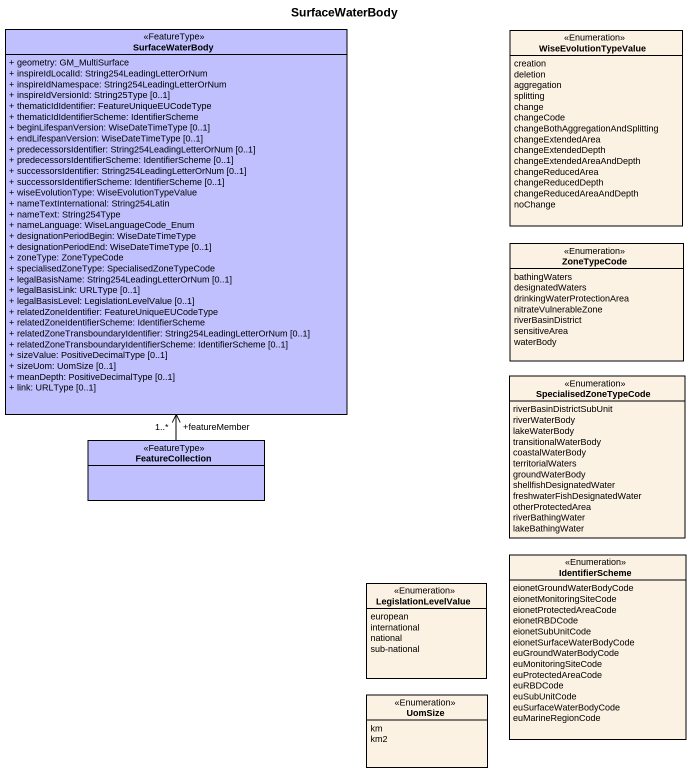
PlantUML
@startuml
title SurfaceWaterBody
hide circle
hide empty members
skinparam classAttributeIconSize 0
class SurfaceWaterBody <<FeatureType>> #C0C0FF {
  + geometry: GM_MultiSurface
  + inspireIdLocalId: String254LeadingLetterOrNum
  + inspireIdNamespace: String254LeadingLetterOrNum
  + inspireIdVersionId: String25Type [0..1]
  + thematicIdIdentifier: FeatureUniqueEUCodeType
  + thematicIdIdentifierScheme: IdentifierScheme
  + beginLifespanVersion: WiseDateTimeType [0..1]
  + endLifespanVersion: WiseDateTimeType [0..1]
  + predecessorsIdentifier: String254LeadingLetterOrNum [0..1]
  + predecessorsIdentifierScheme: IdentifierScheme [0..1]
  + successorsIdentifier: String254LeadingLetterOrNum [0..1]
  + successorsIdentifierScheme: IdentifierScheme [0..1]
  + wiseEvolutionType: WiseEvolutionTypeValue
  + nameTextInternational: String254Latin
  + nameText: String254Type
  + nameLanguage: WiseLanguageCode_Enum
  + designationPeriodBegin: WiseDateTimeType
  + designationPeriodEnd: WiseDateTimeType [0..1]
  + zoneType: ZoneTypeCode
  + specialisedZoneType: SpecialisedZoneTypeCode
  + legalBasisName: String254LeadingLetterOrNum [0..1]
  + legalBasisLink: URLType [0..1]
  + legalBasisLevel: LegislationLevelValue [0..1]
  + relatedZoneIdentifier: FeatureUniqueEUCodeType
  + relatedZoneIdentifierScheme: IdentifierScheme
  + relatedZoneTransboundaryIdentifier: String254LeadingLetterOrNum [0..1]
  + relatedZoneTransboundaryIdentifierScheme: IdentifierScheme [0..1]
  + sizeValue: PositiveDecimalType [0..1]
  + sizeUom: UomSize [0..1]
  + meanDepth: PositiveDecimalType [0..1]
  + link: URLType [0..1]
}
enum WiseEvolutionTypeValue <<Enumeration>> #FCF2E3 {
  creation
  deletion
  aggregation
  splitting
  change
  changeCode
  changeBothAggregationAndSplitting
  changeExtendedArea
  changeExtendedDepth
  changeExtendedAreaAndDepth
  changeReducedArea
  changeReducedDepth
  changeReducedAreaAndDepth
  noChange
}
enum ZoneTypeCode <<Enumeration>> #FCF2E3 {
  bathingWaters
  designatedWaters
  drinkingWaterProtectionArea
  nitrateVulnerableZone
  riverBasinDistrict
  sensitiveArea
  waterBody
}
enum SpecialisedZoneTypeCode <<Enumeration>> #FCF2E3 {
  riverBasinDistrictSubUnit
  riverWaterBody
  lakeWaterBody
  transitionalWaterBody
  coastalWaterBody
  territorialWaters
  groundWaterBody
  shellfishDesignatedWater
  freshwaterFishDesignatedWater
  otherProtectedArea
  riverBathingWater
  lakeBathingWater
}
class FeatureCollection <<FeatureType>> #C0C0FF
enum LegislationLevelValue <<Enumeration>> #FCF2E3 {
  european
  international
  national
  sub-national
}
enum IdentifierScheme <<Enumeration>> #FCF2E3 {
  eionetGroundWaterBodyCode
  eionetMonitoringSiteCode
  eionetProtectedAreaCode
  eionetRBDCode
  eionetSubUnitCode
  eionetSurfaceWaterBodyCode
  euGroundWaterBodyCode
  euMonitoringSiteCode
  euProtectedAreaCode
  euRBDCode
  euSubUnitCode
  euSurfaceWaterBodyCode
  euMarineRegionCode
}
enum UomSize <<Enumeration>> #FCF2E3 {
  km
  km2
}
FeatureCollection -up-> "+featureMember\n1..*" SurfaceWaterBody
@enduml
